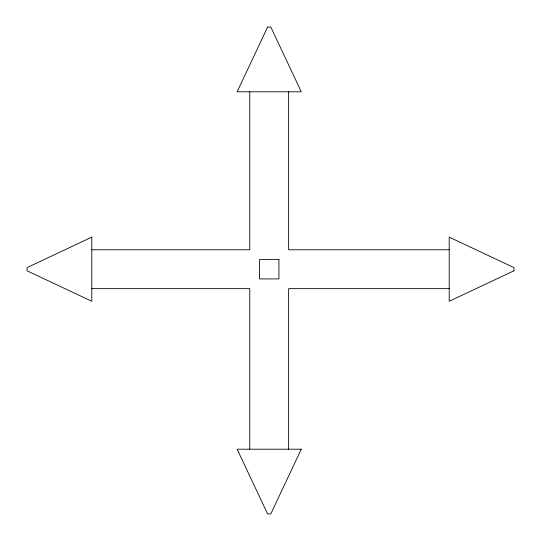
<?xml version="1.0" encoding="UTF-8"?>
<svg xmlns="http://www.w3.org/2000/svg" width="541" height="541" viewBox="0 0 541 541"><rect width="100%" height="100%" fill="white"/><g stroke="black" fill="none" stroke-linecap="round" stroke-linejoin="round"><path stroke-width="0.81" d="M91.794 249.78L249.78 249.78L249.78 91.794M449.206 249.78L288.63 249.78L288.63 91.794M91.794 288.63L249.78 288.63L249.78 449.206M449.206 288.63L288.63 288.63L288.63 449.206M267.612 27.05L237.134 91.794L301.276 91.794L270.798 27.05L267.612 27.05M301.276 449.206L270.798 513.95L267.612 513.95L237.134 449.206L301.276 449.206M91.794 237.134L27.05 267.612L27.05 270.798L91.794 301.276L91.794 237.134M513.95 270.798L449.206 301.276L449.206 237.134L513.95 267.612L513.95 270.798M278.919 259.491L259.491 259.491L259.491 278.919L278.919 278.919L278.919 259.491"/></g></svg>
